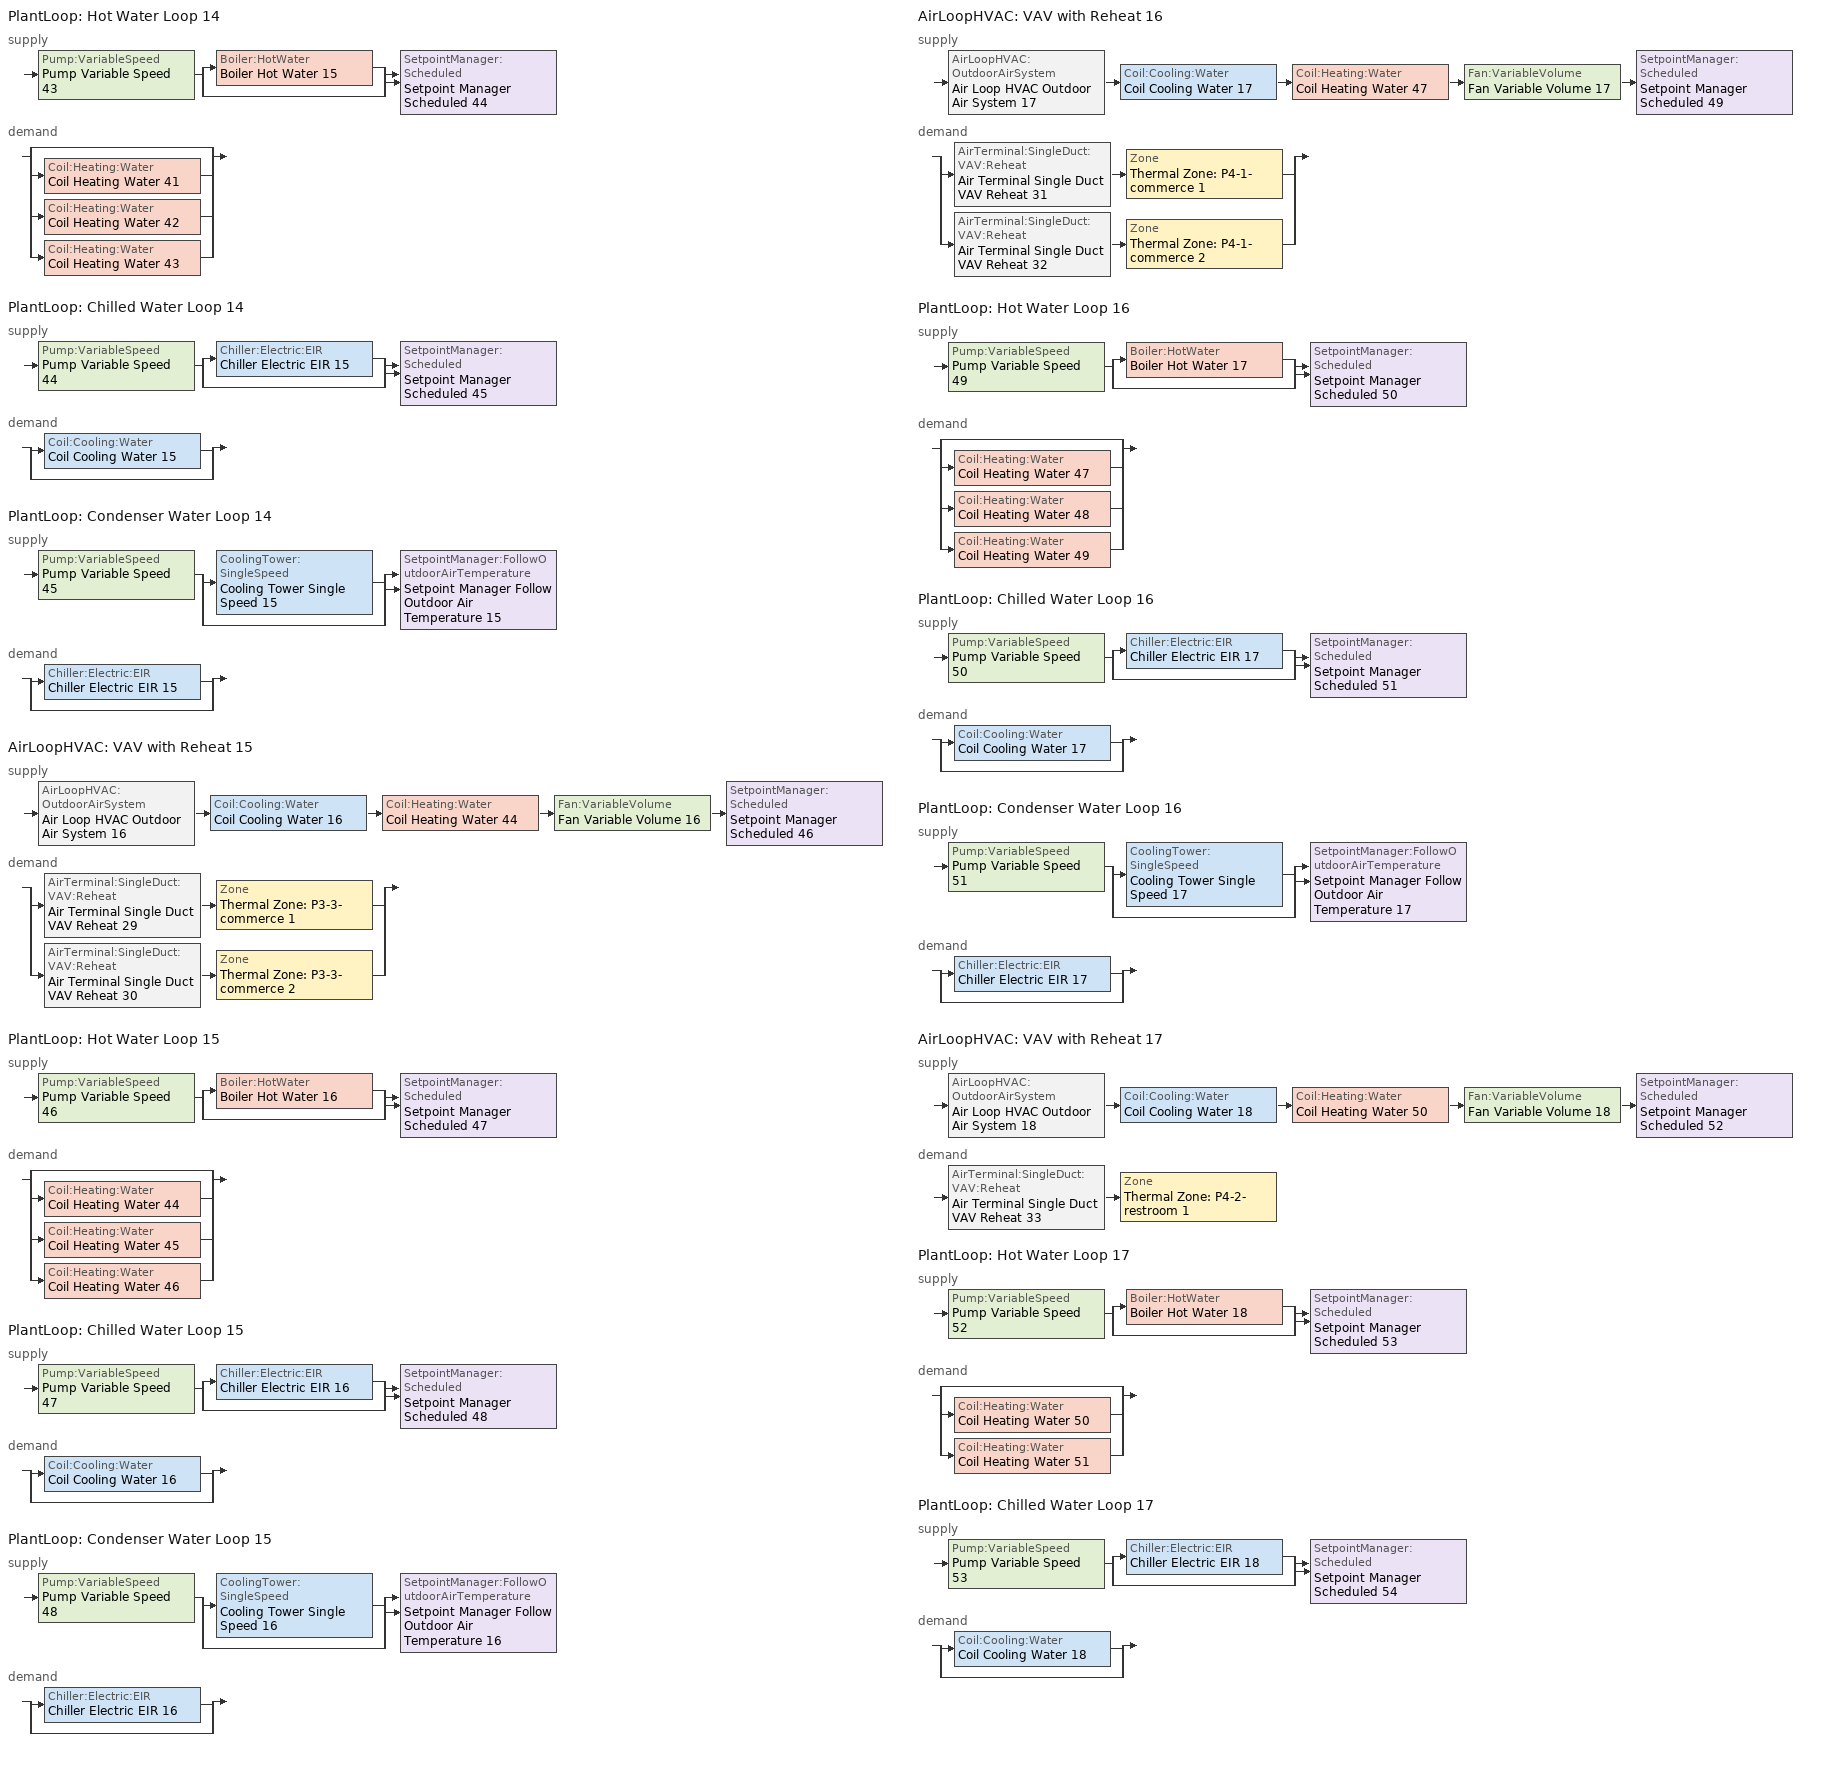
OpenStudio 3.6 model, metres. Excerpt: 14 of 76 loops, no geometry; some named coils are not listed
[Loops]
PlantLoop 'Hot Water Loop 14'
 supply: Pump:VariableSpeed 'Pump Variable Speed 43' > split
  | Boiler:HotWater 'Boiler Hot Water 15'
  | bypass
  join > SetpointManager:Scheduled 'Setpoint Manager Scheduled 44'
 demand: split
  | bypass
  | Coil:Heating:Water 'Coil Heating Water 41'
  | Coil:Heating:Water 'Coil Heating Water 42'
  | Coil:Heating:Water 'Coil Heating Water 43'
PlantLoop 'Chilled Water Loop 14'
 supply: Pump:VariableSpeed 'Pump Variable Speed 44' > split
  | Chiller:Electric:EIR 'Chiller Electric EIR 15'
  | bypass
  join > SetpointManager:Scheduled 'Setpoint Manager Scheduled 45'
 demand: split
  | Coil:Cooling:Water 'Coil Cooling Water 15'
  | bypass
PlantLoop 'Condenser Water Loop 14'
 supply: Pump:VariableSpeed 'Pump Variable Speed 45' > split
  | CoolingTower:SingleSpeed 'Cooling Tower Single Speed 15'
  | bypass
  join > SetpointManager:FollowOutdoorAirTemperature 'Setpoint Manager Follow Outdoor Air Temperature 15'
 demand: split
  | Chiller:Electric:EIR 'Chiller Electric EIR 15'
  | bypass
AirLoopHVAC 'VAV with Reheat 15'
 supply: AirLoopHVAC:OutdoorAirSystem 'Air Loop HVAC Outdoor Air System 16' > Coil:Cooling:Water 'Coil Cooling Water 16' > Coil:Heating:Water 'Coil Heating Water 44' > Fan:VariableVolume 'Fan Variable Volume 16' > SetpointManager:Scheduled 'Setpoint Manager Scheduled 46'
 demand: split
  | AirTerminal:SingleDuct:VAV:Reheat 'Air Terminal Single Duct VAV Reheat 29' > Zone 'Thermal Zone: P3-3-commerce 1'
  | AirTerminal:SingleDuct:VAV:Reheat 'Air Terminal Single Duct VAV Reheat 30' > Zone 'Thermal Zone: P3-3-commerce 2'
PlantLoop 'Hot Water Loop 15'
 supply: Pump:VariableSpeed 'Pump Variable Speed 46' > split
  | Boiler:HotWater 'Boiler Hot Water 16'
  | bypass
  join > SetpointManager:Scheduled 'Setpoint Manager Scheduled 47'
 demand: split
  | bypass
  | Coil:Heating:Water 'Coil Heating Water 44'
  | Coil:Heating:Water 'Coil Heating Water 45'
  | Coil:Heating:Water 'Coil Heating Water 46'
PlantLoop 'Chilled Water Loop 15'
 supply: Pump:VariableSpeed 'Pump Variable Speed 47' > split
  | Chiller:Electric:EIR 'Chiller Electric EIR 16'
  | bypass
  join > SetpointManager:Scheduled 'Setpoint Manager Scheduled 48'
 demand: split
  | Coil:Cooling:Water 'Coil Cooling Water 16'
  | bypass
PlantLoop 'Condenser Water Loop 15'
 supply: Pump:VariableSpeed 'Pump Variable Speed 48' > split
  | CoolingTower:SingleSpeed 'Cooling Tower Single Speed 16'
  | bypass
  join > SetpointManager:FollowOutdoorAirTemperature 'Setpoint Manager Follow Outdoor Air Temperature 16'
 demand: split
  | Chiller:Electric:EIR 'Chiller Electric EIR 16'
  | bypass
AirLoopHVAC 'VAV with Reheat 16'
 supply: AirLoopHVAC:OutdoorAirSystem 'Air Loop HVAC Outdoor Air System 17' > Coil:Cooling:Water 'Coil Cooling Water 17' > Coil:Heating:Water 'Coil Heating Water 47' > Fan:VariableVolume 'Fan Variable Volume 17' > SetpointManager:Scheduled 'Setpoint Manager Scheduled 49'
 demand: split
  | AirTerminal:SingleDuct:VAV:Reheat 'Air Terminal Single Duct VAV Reheat 31' > Zone 'Thermal Zone: P4-1-commerce 1'
  | AirTerminal:SingleDuct:VAV:Reheat 'Air Terminal Single Duct VAV Reheat 32' > Zone 'Thermal Zone: P4-1-commerce 2'
PlantLoop 'Hot Water Loop 16'
 supply: Pump:VariableSpeed 'Pump Variable Speed 49' > split
  | Boiler:HotWater 'Boiler Hot Water 17'
  | bypass
  join > SetpointManager:Scheduled 'Setpoint Manager Scheduled 50'
 demand: split
  | bypass
  | Coil:Heating:Water 'Coil Heating Water 47'
  | Coil:Heating:Water 'Coil Heating Water 48'
  | Coil:Heating:Water 'Coil Heating Water 49'
PlantLoop 'Chilled Water Loop 16'
 supply: Pump:VariableSpeed 'Pump Variable Speed 50' > split
  | Chiller:Electric:EIR 'Chiller Electric EIR 17'
  | bypass
  join > SetpointManager:Scheduled 'Setpoint Manager Scheduled 51'
 demand: split
  | Coil:Cooling:Water 'Coil Cooling Water 17'
  | bypass
PlantLoop 'Condenser Water Loop 16'
 supply: Pump:VariableSpeed 'Pump Variable Speed 51' > split
  | CoolingTower:SingleSpeed 'Cooling Tower Single Speed 17'
  | bypass
  join > SetpointManager:FollowOutdoorAirTemperature 'Setpoint Manager Follow Outdoor Air Temperature 17'
 demand: split
  | Chiller:Electric:EIR 'Chiller Electric EIR 17'
  | bypass
AirLoopHVAC 'VAV with Reheat 17'
 supply: AirLoopHVAC:OutdoorAirSystem 'Air Loop HVAC Outdoor Air System 18' > Coil:Cooling:Water 'Coil Cooling Water 18' > Coil:Heating:Water 'Coil Heating Water 50' > Fan:VariableVolume 'Fan Variable Volume 18' > SetpointManager:Scheduled 'Setpoint Manager Scheduled 52'
 demand: AirTerminal:SingleDuct:VAV:Reheat 'Air Terminal Single Duct VAV Reheat 33' > Zone 'Thermal Zone: P4-2-restroom 1'
PlantLoop 'Hot Water Loop 17'
 supply: Pump:VariableSpeed 'Pump Variable Speed 52' > split
  | Boiler:HotWater 'Boiler Hot Water 18'
  | bypass
  join > SetpointManager:Scheduled 'Setpoint Manager Scheduled 53'
 demand: split
  | bypass
  | Coil:Heating:Water 'Coil Heating Water 50'
  | Coil:Heating:Water 'Coil Heating Water 51'
PlantLoop 'Chilled Water Loop 17'
 supply: Pump:VariableSpeed 'Pump Variable Speed 53' > split
  | Chiller:Electric:EIR 'Chiller Electric EIR 18'
  | bypass
  join > SetpointManager:Scheduled 'Setpoint Manager Scheduled 54'
 demand: split
  | Coil:Cooling:Water 'Coil Cooling Water 18'
  | bypass
[Sizing:Zone] Zone Cooling Design Supply Air Temperature Input Method=SupplyAirTemperature; Zone Cooling Design Supply Air Temperature {C}=14; Zone Cooling Design Supply Air Temperature Difference {deltaC}=11.11; Zone Heating Design Supply Air Temperature Input Method=SupplyAirTemperature; Zone Heating Design Supply Air Temperature {C}=40; Zone Heating Design Supply Air Temperature Difference {deltaC}=11.11; Zone Cooling Design Supply Air Humidity Ratio {kg-H2O/kg-air}=0.0085; Zone Heating Design Supply Air Humidity Ratio {kg-H2O/kg-air}=0.008; Cooling Design Air Flow Method=DesignDay; Heating Design Air Flow Method=DesignDay; Account for Dedicated Outdoor Air System=No; Dedicated Outdoor Air System Control Strategy=NeutralSupplyAir; Dedicated Outdoor Air Low Setpoint Temperature for Design {C}=autosize; Dedicated Outdoor Air High Setpoint Temperature for Design {C}=autosize; Zone Load Sizing Method=Sensible Load Only No Latent Load; Zone Latent Cooling Design Supply Air Humidity Ratio Input Method=HumidityRatioDifference; Zone Cooling Design Supply Air Humidity Ratio Difference {kgWater/kgDryAir}=0.005; Zone Latent Heating Design Supply Air Humidity Ratio Input Method=HumidityRatioDifference; Zone Humidification Design Supply Air Humidity Ratio Difference {kgWater/kgDryAir}=0.005
Thermal Zone: P4-1-commerce 1; Thermal Zone: P4-1-commerce 2; Thermal Zone: P3-3-commerce 1; Thermal Zone: P3-3-commerce 2; Thermal Zone: P4-2-restroom 1
[Zone equipment]
Thermal Zone: P4-1-commerce 1: Air Terminal Single Duct VAV Reheat 31
Thermal Zone: P4-1-commerce 2: Air Terminal Single Duct VAV Reheat 32
Thermal Zone: P3-3-commerce 1: Air Terminal Single Duct VAV Reheat 29
Thermal Zone: P3-3-commerce 2: Air Terminal Single Duct VAV Reheat 30
Thermal Zone: P4-2-restroom 1: Air Terminal Single Duct VAV Reheat 33
[AirLoopHVAC] Availability Schedule=Always On; Design Supply Air Flow Rate {m3/s}=autosize; Design Return Air Flow Fraction of Supply Air Flow=1
VAV with Reheat 15; VAV with Reheat 16; VAV with Reheat 17
[Sizing:System] Central Heating Maximum System Air Flow Ratio=0.3; Preheat Design Temperature {C}=7; Preheat Design Humidity Ratio {kg-H2O/kg-Air}=0.008; Precool Design Temperature {C}=12.8; Precool Design Humidity Ratio {kg-H2O/kg-Air}=0.008; Central Cooling Design Supply Air Temperature {C}=12.8; Central Heating Design Supply Air Temperature {C}=12.8; 100% Outdoor Air in Cooling=Yes; 100% Outdoor Air in Heating=Yes; Central Cooling Design Supply Air Humidity Ratio {kg-H2O/kg-Air}=0.0085; Zone Maximum Outdoor Air Fraction=1; Cooling Supply Air Flow Rate Per Floor Area {m3/s-m2}=0.00996765; Cooling Fraction of Autosized Cooling Supply Air Flow Rate=1; Cooling Supply Air Flow Rate Per Unit Cooling Capacity {m3/s-W}=3.94755e-05; Heating Supply Air Flow Rate Per Floor Area {m3/s-m2}=0.00996765; Heating Fraction of Autosized Heating Supply Air Flow Rate=1; Heating Fraction of Autosized Cooling Supply Air Flow Rate=1; Heating Supply Air Flow Rate Per Unit Heating Capacity {m3/s-W}=3.15882e-05; Cooling Design Capacity Method=CoolingDesignCapacity; Cooling Design Capacity {W}=autosize; Cooling Design Capacity Per Floor Area {W/m2}=234.7; Fraction of Autosized Cooling Design Capacity=1; Heating Design Capacity Method=HeatingDesignCapacity; Heating Design Capacity {W}=autosize; Heating Design Capacity Per Floor Area {W/m2}=157; Fraction of Autosized Heating Design Capacity=1; Central Cooling Capacity Control Method=OnOff; Occupant Diversity=autosize
VAV with Reheat 15; VAV with Reheat 16; VAV with Reheat 17
[Fan:VariableVolume] Availability Schedule=Always On Discrete; Fan Total Efficiency=0.6045; Pressure Rise {Pa}=500; Maximum Flow Rate {m3/s}=Autosize; Fan Power Minimum Flow Rate Input Method=FixedFlowRate; Fan Power Minimum Flow Fraction=0; Fan Power Minimum Air Flow Rate {m3/s}=0; Motor Efficiency=0.93; Motor In Airstream Fraction=1; Fan Power Coefficient 1=0.0407599; Fan Power Coefficient 2=0.088045; Fan Power Coefficient 3=-0.0729261; Fan Power Coefficient 4=0.94374; Fan Power Coefficient 5=0
Fan Variable Volume 16; Fan Variable Volume 17; Fan Variable Volume 18
[Coil:Heating:Water] Availability Schedule=Always On Discrete
Coil Heating Water 42; Coil Heating Water 43; Coil Heating Water 44; Coil Heating Water 45; Coil Heating Water 46; Coil Heating Water 47; Coil Heating Water 48; Coil Heating Water 49; Coil Heating Water 50; Coil Heating Water 51
[Coil:Cooling:Water] Availability Schedule=Always On Discrete
Coil Cooling Water 16; Coil Cooling Water 17; Coil Cooling Water 18
[SetpointManager:Scheduled] Control Variable=Temperature
Name | Schedule
Setpoint Manager Scheduled 44 | Hot_Water_Temperature 14
Setpoint Manager Scheduled 45 | Chilled_Water_Temperature 14
Setpoint Manager Scheduled 46 | Deck_Temperature 15
Setpoint Manager Scheduled 47 | Hot_Water_Temperature 15
Setpoint Manager Scheduled 48 | Chilled_Water_Temperature 15
Setpoint Manager Scheduled 49 | Deck_Temperature 16
Setpoint Manager Scheduled 50 | Hot_Water_Temperature 16
Setpoint Manager Scheduled 51 | Chilled_Water_Temperature 16
Setpoint Manager Scheduled 52 | Deck_Temperature 17
Setpoint Manager Scheduled 53 | Hot_Water_Temperature 17
Setpoint Manager Scheduled 54 | Chilled_Water_Temperature 17
[Controller:OutdoorAir] Minimum Outdoor Air Flow Rate {m3/s}=0; Maximum Outdoor Air Flow Rate {m3/s}=Autosize; Economizer Control Type=NoEconomizer; Economizer Control Action Type=ModulateFlow; Economizer Maximum Limit Dry-Bulb Temperature {C}=28; Economizer Maximum Limit Enthalpy {J/kg}=64000; Economizer Minimum Limit Dry-Bulb Temperature {C}=-100; Lockout Type=NoLockout; Minimum Limit Type=FixedMinimum; High Humidity Control=No; Heat Recovery Bypass Control Type=BypassWhenWithinEconomizerLimits
Name | Controller Mechanical Ventilation
Controller Outdoor Air 16 | Controller Mechanical Ventilation 16
Controller Outdoor Air 17 | Controller Mechanical Ventilation 17
Controller Outdoor Air 18 | Controller Mechanical Ventilation 18
[Controller:MechanicalVentilation] Availability Schedule=Always On Discrete
Controller Mechanical Ventilation 16; Controller Mechanical Ventilation 17; Controller Mechanical Ventilation 18
[AirLoopHVAC:OutdoorAirSystem]
Name | Controller
Air Loop HVAC Outdoor Air System 16 | Controller Outdoor Air 16
Air Loop HVAC Outdoor Air System 17 | Controller Outdoor Air 17
Air Loop HVAC Outdoor Air System 18 | Controller Outdoor Air 18
[PlantLoop] Glycol Concentration=0; Plant Loop Volume {m3}=Autocalculate; Load Distribution Scheme=Optimal
Name | Fluid Type
Hot Water Loop 14; Hot Water Loop 15; Hot Water Loop 16; Hot Water Loop 17 | Water
Chilled Water Loop 14; Condenser Water Loop 14; Chilled Water Loop 15; Condenser Water Loop 15; Chilled Water Loop 16; Condenser Water Loop 16; Chilled Water Loop 17
[Sizing:Plant] Sizing Option=NonCoincident; Zone Timesteps in Averaging Window=1; Coincident Sizing Factor Mode=None
Name | Loop Type | Design Loop Exit Temperature {C} | Loop Design Temperature Difference {deltaC}
Hot Water Loop 14; Hot Water Loop 15; Hot Water Loop 16; Hot Water Loop 17 | Heating | 82 | 11
Chilled Water Loop 14; Chilled Water Loop 15; Chilled Water Loop 16; Chilled Water Loop 17 | Cooling | 7.22 | 6.67
Condenser Water Loop 14; Condenser Water Loop 15; Condenser Water Loop 16 | Condenser | 29.4 | 5.6
[Pump:VariableSpeed] Pump Control Type=Intermittent; Skin Loss Radiative Fraction=0.5; Design Power Sizing Method=PowerPerFlowPerPressure; Design Electric Power per Unit Flow Rate {W/(m3/s)}=348701.1; Design Shaft Power per Unit Flow Rate per Unit Head {W-s/m3-Pa}=1.28205; Design Minimum Flow Rate Fraction=0
Pump Variable Speed 43; Pump Variable Speed 44; Pump Variable Speed 45; Pump Variable Speed 46; Pump Variable Speed 47; Pump Variable Speed 48; Pump Variable Speed 49; Pump Variable Speed 50; Pump Variable Speed 51; Pump Variable Speed 52; Pump Variable Speed 53
[Boiler:HotWater] Efficiency Curve Temperature Evaluation Variable=LeavingBoiler; Water Outlet Upper Temperature Limit {C}=99; Boiler Flow Mode=ConstantFlow; Parasitic Electric Load {W}=0; Sizing Factor=1
Name | Normalized Boiler Efficiency Curve
Boiler Hot Water 15 | Boiler Efficiency 14
Boiler Hot Water 16 | Boiler Efficiency 15
Boiler Hot Water 17 | Boiler Efficiency 16
Boiler Hot Water 18 | Boiler Efficiency 17
[Controller:WaterCoil]
Name | Water Coil | Action
Controller Water Coil 31 | Coil Heating Water 44 | Normal
Controller Water Coil 32 | Coil Cooling Water 16 | Reverse
Controller Water Coil 33 | Coil Heating Water 47 | Normal
Controller Water Coil 34 | Coil Cooling Water 17 | Reverse
Controller Water Coil 35 | Coil Heating Water 50 | Normal
Controller Water Coil 36 | Coil Cooling Water 18 | Reverse
[Chiller:Electric:EIR] Reference Capacity {W}=Autosize; Reference COP {W/W}=5.5; Reference Chilled Water Flow Rate {m3/s}=Autosize; Condenser Type=WaterCooled; Design Heat Recovery Water Flow Rate {m3/s}=Autosize; Sizing Factor=1; Basin Heater Capacity {W/K}=0; Basin Heater Setpoint Temperature {C}=10; Condenser Heat Recovery Relative Capacity Fraction=1
Name | Cooling Capacity Function of Temperature Curve | Electric Input to Cooling Output Ratio Function of Temperature Curve | Electric Input to Cooling Output Ratio Function of Part Load Ratio Curve
Chiller Electric EIR 15 | Curve Biquadratic 29 | Curve Biquadratic 30 | Curve Quadratic 15
Chiller Electric EIR 16 | Curve Biquadratic 31 | Curve Biquadratic 32 | Curve Quadratic 16
Chiller Electric EIR 17 | Curve Biquadratic 33 | Curve Biquadratic 34 | Curve Quadratic 17
Chiller Electric EIR 18 | Curve Biquadratic 35 | Curve Biquadratic 36 | Curve Quadratic 18
[AirTerminal:SingleDuct:VAV:Reheat] Availability Schedule=Always On Discrete; Maximum Air Flow Rate {m3/s}=AutoSize; Zone Minimum Air Flow Input Method=Constant; Constant Minimum Air Flow Fraction=0.3; Fixed Minimum Air Flow Rate {m3/s}=0; Maximum Hot Water or Steam Flow Rate {m3/s}=AutoSize; Minimum Hot Water or Steam Flow Rate {m3/s}=0; Convergence Tolerance=0.001; Damper Heating Action=Normal; Maximum Flow per Zone Floor Area During Reheat {m3/s-m2}=AutoSize; Maximum Flow Fraction During Reheat=AutoSize; Maximum Reheat Air Temperature {C}=35; Control For Outdoor Air=No
Name | Reheat Coil
Air Terminal Single Duct VAV Reheat 29 | Coil Heating Water 45
Air Terminal Single Duct VAV Reheat 30 | Coil Heating Water 46
Air Terminal Single Duct VAV Reheat 31 | Coil Heating Water 48
Air Terminal Single Duct VAV Reheat 32 | Coil Heating Water 49
Air Terminal Single Duct VAV Reheat 33 | Coil Heating Water 51
[CoolingTower:SingleSpeed] Design Water Flow Rate {m3/s}=autosize; Design Air Flow Rate {m3/s}=autosize; Fan Power at Design Air Flow Rate {W}=autosize; U-Factor Times Area Value at Design Air Flow Rate {W/K}=autosize; Air Flow Rate in Free Convection Regime {m3/s}=autosize; U-Factor Times Area Value at Free Convection Air Flow Rate {W/K}=autosize; Performance Input Method=UFactorTimesAreaAndDesignWaterFlowRate; Free Convection Capacity {W}=0; Basin Heater Capacity {W/K}=0; Basin Heater Setpoint Temperature {C}=2; Evaporation Loss Mode=LossFactor; Evaporation Loss Factor {percent/K}=0.2; Drift Loss Percent {percent}=0.008; Blowdown Calculation Mode=ConcentrationRatio; Blowdown Concentration Ratio=3; Capacity Control=FanCycling; Number of Cells=1; Cell Control=MinimalCell; Cell Minimum  Water Flow Rate Fraction=0.33; Cell Maximum Water Flow Rate Fraction=2.5; Sizing Factor=1; Free Convection Air Flow Rate Sizing Factor=0.1; Free Convection U-Factor Times Area Value Sizing Factor=0.1; Heat Rejection Capacity and Nominal Capacity Sizing Ratio=1.25; Free Convection Nominal Capacity Sizing Factor=0.1; Design Inlet Air Dry-Bulb Temperature {C}=35; Design Inlet Air Wet-Bulb Temperature {C}=25.6; Design Approach Temperature {deltaC}=autosize; Design Range Temperature {deltaC}=autosize
Cooling Tower Single Speed 15; Cooling Tower Single Speed 16; Cooling Tower Single Speed 17
[SetpointManager:FollowOutdoorAirTemperature] Control Variable=Temperature; Reference Temperature Type=OutdoorAirWetBulb; Offset Temperature Difference {deltaC}=1.5; Maximum Setpoint Temperature {C}=80; Minimum Setpoint Temperature {C}=6
Setpoint Manager Follow Outdoor Air Temperature 15; Setpoint Manager Follow Outdoor Air Temperature 16; Setpoint Manager Follow Outdoor Air Temperature 17
[Schedule:Constant]
Always On Discrete: Value=1
[Schedule:Ruleset]
Name | Default Day Schedule | Summer Design Day Schedule | Winter Design Day Schedule
Hot_Water_Temperature 14 | Hot_Water_Temperature_Default 14 | Hot_Water_Temperature_Summer_Design_Day 14 | Hot_Water_Temperature_Winter_Design_Day 14
Chilled_Water_Temperature 14 | Chilled_Water_Temperature_Default 14 | Chilled_Water_Temperature_Summer_Design_Day 14 | Chilled_Water_Temperature_Winter_Design_Day 14
Deck_Temperature 15 | Deck_Temperature_Default 15 | Deck_Temperature_Summer_Design_Day 15 | Deck_Temperature_Winter_Design_Day 15
Hot_Water_Temperature 15 | Hot_Water_Temperature_Default 15 | Hot_Water_Temperature_Summer_Design_Day 15 | Hot_Water_Temperature_Winter_Design_Day 15
Chilled_Water_Temperature 15 | Chilled_Water_Temperature_Default 15 | Chilled_Water_Temperature_Summer_Design_Day 15 | Chilled_Water_Temperature_Winter_Design_Day 15
Deck_Temperature 16 | Deck_Temperature_Default 16 | Deck_Temperature_Summer_Design_Day 16 | Deck_Temperature_Winter_Design_Day 16
Hot_Water_Temperature 16 | Hot_Water_Temperature_Default 16 | Hot_Water_Temperature_Summer_Design_Day 16 | Hot_Water_Temperature_Winter_Design_Day 16
Chilled_Water_Temperature 16 | Chilled_Water_Temperature_Default 16 | Chilled_Water_Temperature_Summer_Design_Day 16 | Chilled_Water_Temperature_Winter_Design_Day 16
Deck_Temperature 17 | Deck_Temperature_Default 17 | Deck_Temperature_Summer_Design_Day 17 | Deck_Temperature_Winter_Design_Day 17
Hot_Water_Temperature 17 | Hot_Water_Temperature_Default 17 | Hot_Water_Temperature_Summer_Design_Day 17 | Hot_Water_Temperature_Winter_Design_Day 17
Chilled_Water_Temperature 17 | Chilled_Water_Temperature_Default 17 | Chilled_Water_Temperature_Summer_Design_Day 17 | Chilled_Water_Temperature_Winter_Design_Day 17
Always On | Always On Default
[Schedule:Day]
Hot_Water_Temperature_Default 14; Hot_Water_Temperature_Summer_Design_Day 14; Hot_Water_Temperature_Winter_Design_Day 14; Hot_Water_Temperature_Default 15; Hot_Water_Temperature_Summer_Design_Day 15; Hot_Water_Temperature_Winter_Design_Day 15; Hot_Water_Temperature_Default 16; Hot_Water_Temperature_Summer_Design_Day 16; Hot_Water_Temperature_Winter_Design_Day 16; Hot_Water_Temperature_Default 17; Hot_Water_Temperature_Summer_Design_Day 17; Hot_Water_Temperature_Winter_Design_Day 17: 24, 0, 67
Chilled_Water_Temperature_Default 14; Chilled_Water_Temperature_Summer_Design_Day 14; Chilled_Water_Temperature_Winter_Design_Day 14; Chilled_Water_Temperature_Default 15; Chilled_Water_Temperature_Summer_Design_Day 15; Chilled_Water_Temperature_Winter_Design_Day 15; Chilled_Water_Temperature_Default 16; Chilled_Water_Temperature_Summer_Design_Day 16; Chilled_Water_Temperature_Winter_Design_Day 16; Chilled_Water_Temperature_Default 17; Chilled_Water_Temperature_Summer_Design_Day 17; Chilled_Water_Temperature_Winter_Design_Day 17: 24, 0, 6.7
Deck_Temperature_Default 15; Deck_Temperature_Summer_Design_Day 15; Deck_Temperature_Winter_Design_Day 15; Deck_Temperature_Default 16; Deck_Temperature_Summer_Design_Day 16; Deck_Temperature_Winter_Design_Day 16; Deck_Temperature_Default 17; Deck_Temperature_Summer_Design_Day 17; Deck_Temperature_Winter_Design_Day 17: 24, 0, 12.8
Always On Default: 24, 0, 1
[Curve:Biquadratic]
Name | Coefficient1 Constant | Coefficient2 x | Coefficient3 x**2 | Coefficient4 y | Coefficient5 y**2 | Coefficient6 x*y | Minimum Value of x | Maximum Value of x | Minimum Value of y | Maximum Value of y | Input Unit Type for X | Input Unit Type for Y | Output Unit Type
Boiler Efficiency 14; Boiler Efficiency 15; Boiler Efficiency 16; Boiler Efficiency 17 | 1 | 0 | 0 | 0 | 0 | 0 | 0 | 1 | 0 | 1 | Dimensionless | Dimensionless | Dimensionless
Curve Biquadratic 29; Curve Biquadratic 31; Curve Biquadratic 33; Curve Biquadratic 35 | 0.258 | 0.0389 | -0.000217 | 0.0469 | -0.000943 | -0.000343 | 5 | 10 | 24 | 35
Curve Biquadratic 30; Curve Biquadratic 32; Curve Biquadratic 34; Curve Biquadratic 36 | 0.934 | -0.0582 | 0.0045 | 0.00243 | 0.000486 | -0.00122 | 5 | 10 | 24 | 35
[Curve:Quadratic] Coefficient1 Constant=0.222903; Coefficient2 x=0.313387; Coefficient3 x**2=0.46371; Minimum Value of x=0; Maximum Value of x=1
Curve Quadratic 15; Curve Quadratic 16; Curve Quadratic 17; Curve Quadratic 18
